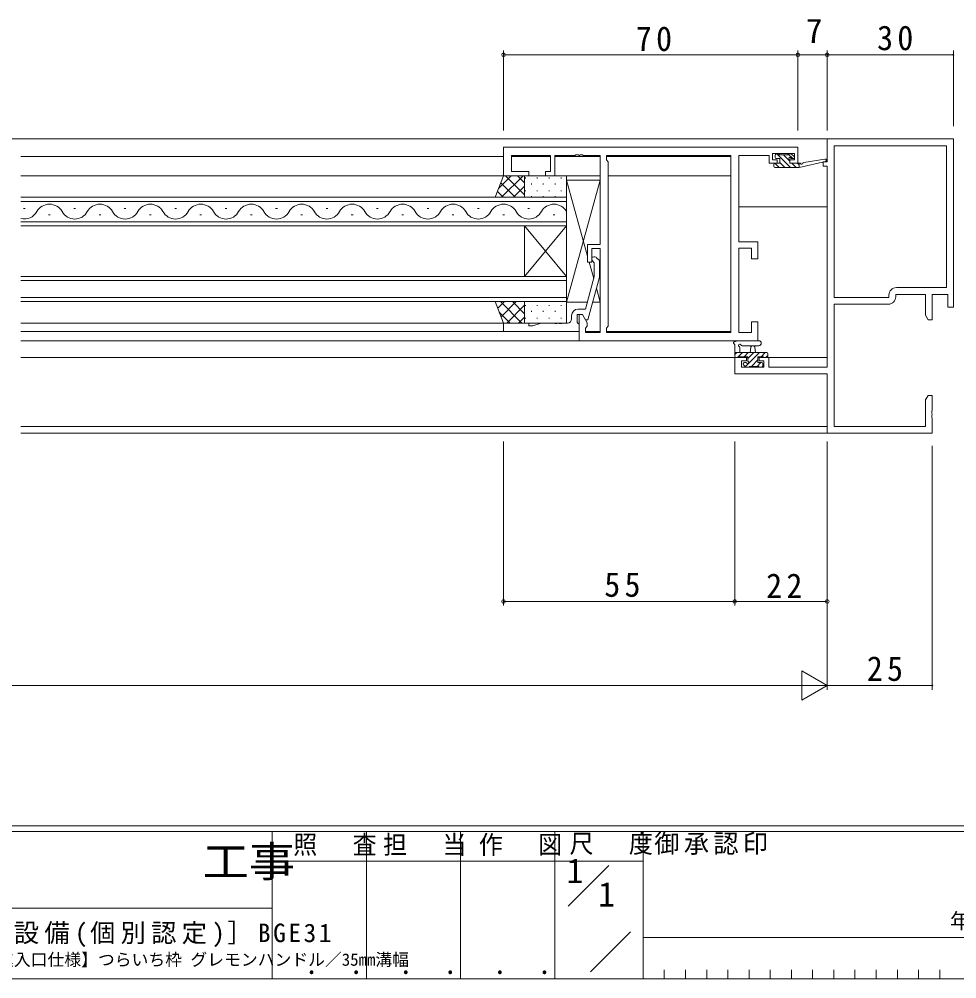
# Model space of a CAD drawing. Units: millimetres, scale not verified. Extents: x -594 to 199, y -420 to 144.
# Drawn here: x -136.2 to 86.8, y -420 to -191.8 of the extents above; entities that cross this region are included whole.
import ezdxf
from ezdxf.enums import TextEntityAlignment as Align

# ---------------------------------------------------------------- set-up
doc = ezdxf.new("R2010")
doc.units = ezdxf.units.MM
doc.header["$LTSCALE"] = 2
for name, color, linetype, lineweight in [('0-1_YKK_ZWAK', 7, 'Continuous', 9), ('0-3_YKK_11', 7, 'Continuous', 9), ('0-4_YKK_12', 2, 'Continuous', 9), ('0-5_YKK_13', 4, 'Continuous', 9), ('0-6_YKK_D', 6, 'Continuous', 9)]:
    doc.layers.add(name, color=color, linetype=linetype, lineweight=lineweight)
doc.layers.add('0-2_USER1', color=7, linetype='Continuous')
doc.styles.add('ＭＳ ゴシック', font='')
doc.styles.get('ＭＳ ゴシック').set_extended_font_data('MS Gothic')

msp = doc.modelspace()

# ---------------------------------------------------------------- linework, layer by layer
at = {"layer": '0-1_YKK_ZWAK'}
for p, q in [((178.8, -383.6), (-591.2, -383.6)), ((141, -385), (-591.2, -385)), ((-76, -385), (-76, -420)), ((-53.6, -385), (-53.6, -420)), ((-31.2, -385), (-31.2, -420)), ((-8.8, -385), (-8.8, -420)), ((12.2, -385), (12.2, -420)), ((-7.816, -391.999), (-76, -391.999)), ((-7.816, -391.999), (12.2, -391.999)), ((-5.63, -402.736), (4.064, -393.043)), ((-204.8, -403.199), (-76, -403.199)), ((-0.328, -418.345), (9.196, -408.821)), ((12.2, -410.2), (113, -410.2)), ((17.24, -417.9), (17.24, -420)), ((22.28, -417.9), (22.28, -420)), ((27.32, -417.9), (27.32, -420)), ((32.36, -417.9), (32.36, -420)), ((37.4, -417.9), (37.4, -420)), ((42.44, -417.9), (42.44, -420)), ((47.48, -417.9), (47.48, -420)), ((52.52, -417.9), (52.52, -420)), ((57.56, -417.9), (57.56, -420)), ((62.6, -417.9), (62.6, -420)), ((67.64, -417.9), (67.64, -420)), ((72.68, -417.9), (72.68, -420)), ((77.72, -417.9), (77.72, -420)), ((82.76, -417.9), (82.76, -420)), ((-591.2, -420), (141, -420))]:
    msp.add_line(p, q, dxfattribs=at)
at = {"layer": '0-3_YKK_11'}
for p, q in [((55.996, -225.749), (55.996, -220.249)), ((55.996, -220.249), (85.996, -220.249)), ((85.996, -220.249), (85.996, -260.249)), ((-21.004, -222.249), (-21.004, -229.049)), ((48.996, -222.249), (-21.004, -222.249)), ((48.996, -226.049), (48.996, -222.249)), ((84.366, -221.879), (57.626, -221.879)), ((57.626, -221.879), (57.626, -257.949)), ((57.626, -221.879), (57.626, -257.949)), ((84.366, -255.619), (84.366, -221.879)), ((-19.074, -224.179), (-9.804, -224.179)), ((-19.074, -228.049), (-19.074, -224.179)), ((-9.804, -224.179), (-9.804, -228.049)), ((-8.804, -224.179), (-3.963, -224.179)), ((-8.804, -229.049), (-8.804, -224.179)), ((-3.963, -224.179), (-3.779, -224.059)), ((-3.779, -224.059), (-3.229, -224.059)), ((-3.229, -224.059), (-3.046, -224.179)), ((-3.046, -224.179), (-2.963, -224.179)), ((-2.963, -224.179), (-2.779, -224.059)), ((-2.779, -224.059), (-2.229, -224.059)), ((-2.229, -224.059), (-2.046, -224.179)), ((-2.046, -224.179), (1.996, -224.179)), ((1.996, -224.179), (1.996, -245.349)), ((3.496, -224.179), (3.496, -225.249)), ((33.066, -224.179), (3.496, -224.179)), ((3.496, -225.249), (3.926, -225.679)), ((3.926, -225.679), (3.926, -264.819)), ((33.066, -266.319), (33.066, -224.179)), ((33.066, -266.319), (33.066, -224.179)), ((34.996, -224.179), (42.196, -224.179)), ((34.996, -244.749), (34.996, -224.179)), ((42.196, -224.179), (42.196, -224.979)), ((42.196, -224.979), (42.196, -226.049)), ((42.996, -223.749), (48.196, -223.749)), ((42.996, -225.249), (42.996, -223.749)), ((44.096, -225.249), (42.996, -225.249)), ((44.096, -226.049), (44.096, -225.249)), ((47.096, -225.249), (47.096, -226.049)), ((48.196, -225.249), (47.096, -225.249)), ((48.196, -223.749), (48.196, -225.249)), ((54.996, -225.749), (55.996, -225.749)), ((54.996, -226.749), (54.996, -225.749)), ((-15.004, -228.049), (-19.074, -228.049)), ((-15.004, -229.049), (-15.004, -228.049)), ((-11.004, -228.049), (-11.004, -229.049)), ((-9.804, -228.049), (-11.004, -228.049)), ((42.196, -226.049), (44.096, -226.049)), ((47.096, -226.049), (48.996, -226.049)), ((55.996, -226.749), (54.996, -226.749)), ((55.996, -274.519), (55.996, -226.749)), ((-21.004, -229.049), (-15.004, -229.049)), ((-11.004, -229.049), (-8.804, -229.049)), ((-1.004, -245.349), (-1.004, -249.549)), ((1.996, -245.349), (-1.004, -245.349)), ((-0.004, -246.349), (1.996, -246.349)), ((-0.004, -249.549), (-0.004, -246.349)), ((1.996, -246.349), (1.996, -266.319)), ((39.496, -244.749), (34.996, -244.749)), ((34.996, -246.249), (37.996, -246.249)), ((34.996, -266.319), (34.996, -246.249)), ((37.996, -246.249), (37.996, -248.749)), ((39.496, -248.749), (39.496, -244.749)), ((1.02, -248.425), (1.796, -249.201)), ((-1.004, -249.549), (-0.004, -249.549)), ((0.596, -249.698), (0.171, -249.274)), ((0.596, -252.988), (0.596, -249.698)), ((1.796, -249.201), (1.796, -253.146)), ((37.996, -248.749), (39.496, -248.749)), ((-1.484, -260.749), (0.596, -252.988)), ((1.796, -253.146), (-0.912, -263.249)), ((70.666, -257.949), (70.666, -257.419)), ((72.296, -257.249), (72.296, -257.779)), ((79.366, -257.249), (72.296, -257.249)), ((72.466, -255.619), (84.366, -255.619)), ((79.366, -262.158), (79.366, -257.249)), ((80.996, -257.249), (80.996, -263.249)), ((84.696, -257.249), (80.996, -257.249)), ((84.696, -260.249), (84.696, -257.249)), ((57.626, -257.949), (70.666, -257.949)), ((70.496, -259.579), (57.626, -259.579)), ((57.626, -259.579), (57.626, -288.619)), ((-4.804, -263.049), (-4.804, -262.249)), ((-3.504, -262.049), (-3.504, -263.849)), ((-2.204, -262.049), (-3.504, -262.049)), ((-3.304, -260.749), (-1.484, -260.749)), ((-3.004, -262.049), (-3.004, -268.249)), ((-2.204, -262.049), (-3.004, -262.049)), ((-1.512, -263.249), (-2.204, -262.049)), ((-1.074, -264.007), (-2.204, -262.049)), ((79.996, -263.249), (79.366, -262.158)), ((85.996, -260.249), (84.696, -260.249)), ((-21.004, -264.049), (-15.004, -264.049)), ((-21.004, -266.049), (-21.004, -264.049)), ((-15.004, -264.049), (-15.004, -264.749)), ((-14.004, -264.749), (-12.081, -264.049)), ((-12.081, -264.049), (-8.963, -264.049)), ((-8.963, -264.049), (-8.779, -264.169)), ((-8.779, -264.169), (-8.229, -264.169)), ((-8.229, -264.169), (-8.046, -264.049)), ((-8.046, -264.049), (-7.963, -264.049)), ((-7.963, -264.049), (-7.779, -264.169)), ((-7.779, -264.169), (-7.229, -264.169)), ((-7.229, -264.169), (-7.046, -264.049)), ((-7.046, -264.049), (-5.804, -264.049)), ((-3.504, -263.849), (-3.304, -264.049)), ((-3.304, -264.049), (-3.004, -264.349)), ((-3.004, -264.349), (-3.004, -266.049)), ((-0.912, -263.249), (-1.512, -263.249)), ((-1.074, -264.819), (-1.074, -264.007)), ((37.996, -263.749), (37.996, -266.319)), ((39.496, -263.749), (37.996, -263.749)), ((39.496, -268.249), (39.496, -263.749)), ((80.996, -263.249), (79.996, -263.249)), ((-3.004, -266.049), (-21.004, -266.049)), ((-15.004, -264.749), (-14.004, -264.749)), ((-1.504, -265.249), (-1.074, -264.819)), ((-1.504, -266.319), (-1.504, -265.249)), ((1.996, -266.319), (-1.504, -266.319)), ((3.926, -264.819), (3.496, -265.249)), ((3.496, -265.249), (3.496, -266.319)), ((3.496, -266.319), (33.066, -266.319)), ((37.996, -266.319), (34.996, -266.319)), ((-3.004, -268.249), (39.496, -268.249)), ((33.996, -272.249), (36.796, -272.249)), ((33.996, -276.149), (33.996, -272.249)), ((35.626, -273.049), (35.626, -274.519)), ((36.796, -273.049), (35.626, -273.049)), ((36.796, -272.249), (36.796, -273.049)), ((39.796, -272.249), (42.096, -272.249)), ((39.796, -273.049), (39.796, -272.249)), ((40.896, -273.049), (39.796, -273.049)), ((40.896, -274.519), (40.896, -273.049)), ((42.096, -272.249), (42.096, -274.519)), ((35.626, -274.519), (40.896, -274.519)), ((42.096, -274.519), (55.996, -274.519)), ((55.996, -276.149), (33.996, -276.149)), ((55.996, -290.249), (55.996, -276.149)), ((79.366, -282.341), (79.996, -281.249)), ((79.366, -288.619), (79.366, -282.341)), ((79.996, -281.249), (80.996, -281.249)), ((80.996, -281.249), (80.996, -284.791)), ((80.996, -284.791), (80.876, -284.974)), ((80.876, -284.974), (80.876, -285.524)), ((80.876, -285.524), (80.996, -285.708)), ((80.996, -285.791), (80.876, -285.974)), ((80.876, -285.974), (80.876, -286.524)), ((80.876, -286.524), (80.996, -286.708)), ((80.996, -285.708), (80.996, -285.791)), ((80.996, -286.708), (80.996, -290.249)), ((57.626, -288.619), (79.366, -288.619)), ((80.996, -290.249), (55.996, -290.249))]:
    msp.add_line(p, q, dxfattribs=at)
for centre, radius, start, end in [((0.596, -248.849), 0.6, 44.99998, 225), ((70.496, -257.779), 1.8, 270, 359.99998), ((72.466, -257.419), 1.8, 90, 179.99998), ((-3.304, -262.249), 1.5, 90, 179.99998), ((-5.804, -263.049), 1, 270, 359.99998)]:
    msp.add_arc(centre, radius, start, end, dxfattribs=at)
at = {"layer": '0-4_YKK_12'}
for p, q in [((-135.8, -220.249), (-138.8, -220.249)), ((56.296, -220.249), (-135.8, -220.249)), ((-21.004, -224.449), (-135.8, -224.449)), ((-9.806, -224.449), (-19.073, -224.449)), ((1.994, -224.449), (-8.803, -224.449)), ((33.066, -224.449), (3.497, -224.449)), ((33.066, -224.449), (33.066, -266.019)), ((55.496, -225.657), (55.496, -225.749)), ((1.996, -229.049), (-135.8, -229.049)), ((33.066, -229.049), (3.926, -229.049)), ((-6.004, -234.149), (-135.8, -234.149)), ((-6.004, -240.949), (-6.004, -234.149)), ((-135.8, -235.149), (-6.004, -235.149)), ((-134.804, -236.789), (-135.204, -236.789)), ((-122.804, -236.789), (-123.204, -236.789)), ((-110.804, -236.789), (-111.204, -236.789)), ((-98.804, -236.789), (-99.204, -236.789)), ((-86.804, -236.789), (-87.204, -236.789)), ((-74.804, -236.789), (-75.204, -236.789)), ((-62.804, -236.789), (-63.204, -236.789)), ((-50.804, -236.789), (-51.204, -236.789)), ((-38.804, -236.789), (-39.204, -236.789)), ((-26.804, -236.789), (-27.204, -236.789)), ((-14.804, -236.789), (-15.204, -236.789)), ((55.996, -236.449), (34.996, -236.449)), ((-128.804, -238.309), (-129.204, -238.309)), ((-116.804, -238.309), (-117.204, -238.309)), ((-104.804, -238.309), (-105.204, -238.309)), ((-92.804, -238.309), (-93.204, -238.309)), ((-80.804, -238.309), (-81.204, -238.309)), ((-68.804, -238.309), (-69.204, -238.309)), ((-56.804, -238.309), (-57.204, -238.309)), ((-44.804, -238.309), (-45.204, -238.309)), ((-32.804, -238.309), (-33.204, -238.309)), ((-20.804, -238.309), (-21.204, -238.309)), ((-8.804, -238.309), (-9.204, -238.309)), ((-6.004, -239.949), (-135.8, -239.949)), ((-135.8, -240.949), (-6.004, -240.949)), ((-6.004, -252.949), (-16.004, -240.949)), ((-6.004, -240.949), (-16.004, -252.949)), ((-16.004, -240.949), (-16.004, -252.949)), ((-6.004, -240.949), (-6.004, -252.949)), ((-6.004, -252.949), (-135.8, -252.949)), ((-6.004, -258.949), (-6.004, -252.949)), ((-135.8, -253.949), (-6.004, -253.949)), ((-6.004, -257.949), (-135.8, -257.949)), ((-135.8, -258.949), (-6.004, -258.949)), ((-21.004, -264.049), (-135.8, -264.049)), ((-3.004, -266.049), (-135.8, -266.049)), ((1.994, -266.049), (-1.503, -266.049)), ((33.066, -266.049), (3.497, -266.049)), ((33.066, -268.249), (-135.8, -268.249)), ((37.096, -272.249), (-135.8, -272.249)), ((55.996, -272.249), (39.496, -272.249)), ((55.996, -288.619), (-135.8, -288.619)), ((56.296, -290.249), (-135.8, -290.249))]:
    msp.add_line(p, q, dxfattribs=at)
for centre, start, end in [((-129.004, -239.226), 29.20253, 150.79745), ((-117.004, -239.226), 29.20253, 150.79745), ((-105.004, -239.226), 29.20253, 150.79745), ((-93.004, -239.226), 29.20253, 150.79745), ((-81.004, -239.226), 29.20253, 150.79745), ((-69.004, -239.226), 29.20253, 150.79745), ((-57.004, -239.226), 29.20253, 150.79745), ((-45.004, -239.226), 29.20253, 150.79745), ((-33.004, -239.226), 29.20253, 150.79745), ((-21.004, -239.226), 29.20253, 150.79745), ((-9.004, -239.226), 29.20253, 150.79745), ((-135.004, -235.873), 256.6105, 330.79745), ((-123.004, -235.873), 209.20253, 330.79745), ((-111.004, -235.873), 209.20253, 330.79745), ((-99.004, -235.873), 209.20253, 330.79745), ((-87.004, -235.873), 209.20253, 330.79745), ((-75.004, -235.873), 209.20253, 330.79745), ((-63.004, -235.873), 209.20253, 330.79745), ((-51.004, -235.873), 209.20253, 330.79745), ((-39.004, -235.873), 209.20253, 330.79745), ((-27.004, -235.873), 209.20253, 330.79745), ((-15.004, -235.873), 209.20253, 330.79745)]:
    msp.add_arc(centre, 3.437, start, end, dxfattribs=at)
at = {"layer": '0-5_YKK_13'}
for p, q in [((43.598, -224.649), (43.598, -224.149)), ((43.719, -224.89), (43.657, -224.828)), ((43.898, -223.849), (44.398, -223.849)), ((44.698, -224.949), (43.898, -224.949)), ((47.225, -227.049), (44.025, -223.849)), ((44.598, -224.049), (46.598, -224.049)), ((44.698, -226.049), (44.698, -224.949)), ((45.878, -227.049), (44.698, -225.869)), ((47.098, -225.575), (45.572, -224.049)), ((47.819, -224.949), (46.731, -223.861)), ((46.798, -223.849), (47.398, -223.849)), ((47.098, -225.41), (47.098, -226.049)), ((47.898, -224.949), (47.559, -224.949)), ((47.61, -223.937), (48.11, -224.437)), ((49.296, -227.049), (55.561, -225.642)), ((50.409, -225.869), (55.448, -225.053)), ((43.298, -226.749), (43.298, -226.349)), ((44.531, -227.049), (43.537, -226.055)), ((43.598, -226.049), (44.698, -226.049)), ((43.598, -227.049), (49.296, -227.049)), ((47.098, -226.049), (49.296, -226.049)), ((48.572, -227.049), (47.572, -226.049)), ((49.296, -226.426), (48.919, -226.049)), ((49.296, -226.049), (49.383, -226.035)), ((49.296, -227.049), (49.296, -226.049)), ((-23.004, -234.149), (-21.004, -229.049)), ((-19.182, -229.049), (-22.18, -232.048)), ((-16.354, -229.049), (-21.454, -234.149)), ((-21.004, -229.049), (-16.004, -229.049)), ((-16.004, -233.55), (-20.505, -229.049)), ((-16.004, -230.721), (-17.676, -229.049)), ((-16.004, -229.049), (-16.004, -234.149)), ((-6.004, -229.049), (-16.004, -229.049)), ((-16.004, -229.049), (-16.004, -234.149)), ((-15.794, -229.469), (-15.794, -229.669)), ((-12.964, -229.469), (-12.964, -229.669)), ((-10.134, -229.469), (-10.134, -229.669)), ((-7.304, -229.469), (-7.304, -229.669)), ((-6.004, -234.149), (-6.004, -229.049)), ((-6.004, -230.049), (-6.004, -259.049)), ((1.996, -230.049), (-6.004, -230.049)), ((1.996, -230.049), (-6.004, -259.049)), ((-1.004, -248.174), (-6.004, -230.049)), ((1.996, -245.049), (1.996, -230.049)), ((-21.062, -234.149), (-22.457, -232.754)), ((-18.233, -234.149), (-21.66, -230.722)), ((-16.004, -231.529), (-18.625, -234.149)), ((-15.794, -232.499), (-15.794, -232.699)), ((-14.379, -230.884), (-14.379, -231.084)), ((-12.964, -232.499), (-12.964, -232.699)), ((-11.549, -230.884), (-11.549, -231.084)), ((-10.134, -232.499), (-10.134, -232.699)), ((-8.719, -230.884), (-8.719, -231.084)), ((-7.304, -232.499), (-7.304, -232.699)), ((-16.004, -234.149), (-23.004, -234.149)), ((-16.004, -234.149), (-6.004, -234.149)), ((-14.379, -233.914), (-14.379, -234.114)), ((-11.549, -233.914), (-11.549, -234.114)), ((-8.719, -233.914), (-8.719, -234.114)), ((1.996, -259.049), (1.996, -246.649)), ((0.462, -253.488), (-0.625, -249.549)), ((1.996, -259.049), (1.092, -255.773)), ((-23.004, -258.949), (-21.004, -264.049)), ((-16.004, -258.949), (-23.004, -258.949)), ((-20.798, -258.949), (-22.383, -260.535)), ((-16.618, -264.049), (-21.718, -258.949)), ((-17.969, -258.949), (-21.586, -262.566)), ((-16.004, -259.813), (-20.241, -264.049)), ((-16.004, -261.834), (-18.889, -258.949)), ((-16.004, -259.006), (-16.061, -258.949)), ((-16.004, -264.049), (-16.004, -258.949)), ((-16.004, -258.949), (-6.004, -258.949)), ((-16.004, -264.049), (-16.004, -258.949)), ((-15.794, -259.769), (-15.794, -259.969)), ((-12.964, -259.769), (-12.964, -259.969)), ((-10.134, -259.769), (-10.134, -259.969)), ((-7.304, -259.769), (-7.304, -259.969)), ((-6.004, -258.949), (-6.004, -264.049)), ((-6.004, -259.049), (-1.029, -259.049)), ((0.214, -259.049), (1.996, -259.049)), ((-19.446, -264.049), (-22.01, -261.486)), ((-14.379, -261.184), (-14.379, -261.384)), ((-11.549, -261.184), (-11.549, -261.384)), ((-8.719, -261.184), (-8.719, -261.384)), ((-21.004, -264.049), (-16.004, -264.049)), ((-16.004, -262.641), (-17.412, -264.049)), ((-6.004, -264.049), (-16.004, -264.049)), ((-15.794, -262.799), (-15.794, -262.999)), ((-12.964, -262.799), (-12.964, -262.999)), ((-10.134, -262.799), (-10.134, -262.999)), ((-7.304, -262.799), (-7.304, -262.999)), ((33.996, -271.949), (33.996, -269.269)), ((39.724, -268.249), (34.561, -268.249)), ((33.996, -271.569), (34.515, -271.049)), ((33.996, -271.049), (41.596, -271.049)), ((34.662, -272.249), (35.862, -271.049)), ((35.196, -269.869), (35.196, -271.049)), ((39.724, -269.449), (35.763, -269.452)), ((36.209, -272.049), (37.209, -271.049)), ((36.537, -274.415), (39.903, -271.049)), ((37.096, -272.51), (38.556, -271.049)), ((37.696, -271.049), (37.798, -269.905)), ((38.896, -271.049), (38.794, -269.905)), ((40.25, -272.049), (41.25, -271.049)), ((41.896, -271.349), (41.896, -271.949)), ((34.896, -272.249), (34.296, -272.249)), ((37.096, -272.049), (35.096, -272.049)), ((36.296, -273.449), (36.635, -273.449)), ((37.096, -272.988), (37.096, -272.049)), ((37.95, -274.349), (39.496, -272.804)), ((39.297, -274.349), (40.197, -273.449)), ((39.496, -272.049), (39.496, -273.449)), ((40.796, -272.049), (39.496, -272.049)), ((39.496, -273.449), (40.396, -273.449)), ((40.696, -273.749), (40.696, -274.249)), ((41.596, -272.249), (40.996, -272.249)), ((41.397, -272.249), (41.896, -271.751)), ((36.583, -274.462), (36.083, -273.962)), ((37.396, -274.549), (36.796, -274.549)), ((39.696, -274.349), (37.596, -274.349)), ((40.396, -274.549), (39.896, -274.549)), ((40.449, -274.545), (40.691, -274.303))]:
    msp.add_line(p, q, dxfattribs=at)
for centre, radius, start, end in [((43.898, -224.149), 0.3, 90, 180), ((43.898, -224.649), 0.3, 180, 270), ((44.398, -224.049), 0.2, 0, 90), ((46.798, -224.049), 0.2, 90, 180), ((47.098, -224.949), 0.25, 33.05573, 236.94426), ((46.798, -225.41), 0.3, 0, 56.94426), ((47.559, -224.649), 0.3, 213.05573, 270), ((47.398, -224.149), 0.3, 45, 90), ((47.898, -224.649), 0.3, 270, 45), ((50.457, -226.165), 0.3, 99.19753, 159.19753), ((55.496, -225.349), 0.3, 282.65862, 99.19753), ((43.598, -226.349), 0.3, 90, 180), ((43.598, -226.749), 0.3, 180, 270), ((49.431, -226.331), 0.3, 39.19753, 99.19753), ((49.896, -225.952), 0.3, 219.19753, 339.19753), ((33.996, -268.749), 0.3, 79.47121, 239.99998), ((33.696, -269.269), 0.3, 0, 60), ((34.105, -268.159), 0.3, 259.47121, 319.47121), ((34.561, -268.549), 0.3, 90, 139.47121), ((35.196, -269.349), 0.3, 19.18974, 239.99998), ((35.762, -269.152), 0.3, 199.18974, 270.04022), ((39.723, -268.849), 0.6, 270.04022, 90.04022), ((34.896, -269.869), 0.3, 0, 60), ((38.296, -269.949), 0.5, 5.09206, 174.90793), ((41.596, -271.349), 0.3, 0, 90), ((34.296, -271.949), 0.3, 180, 270), ((34.896, -272.049), 0.2, 270, 0), ((36.296, -273.749), 0.3, 90, 225), ((36.635, -273.749), 0.3, 33.05573, 90), ((37.096, -273.449), 0.25, 213.05573, 56.94426), ((37.396, -272.988), 0.3, 180, 236.94426), ((40.396, -273.749), 0.3, 0, 90), ((40.996, -272.049), 0.2, 180, 270), ((41.596, -271.949), 0.3, 270, 0), ((36.796, -274.249), 0.3, 225, 270), ((37.396, -274.349), 0.2, 270, 0), ((39.896, -274.349), 0.2, 180, 270), ((40.396, -274.249), 0.3, 270, 0)]:
    msp.add_arc(centre, radius, start, end, dxfattribs=at)
at = {"layer": '0-6_YKK_D'}
for p, q in [((-21.004, -218.249), (-21.004, -199.249)), ((-21.004, -200.249), (48.996, -200.249)), ((48.996, -218.249), (48.996, -199.249)), ((48.996, -218.249), (48.996, -199.249)), ((48.996, -200.249), (55.996, -200.249)), ((55.996, -217.249), (55.996, -199.249)), ((55.996, -218.249), (55.996, -199.249)), ((85.996, -200.249), (55.996, -200.249)), ((85.996, -217.249), (85.996, -199.249)), ((-21.004, -292.249), (-21.004, -331.249)), ((33.996, -292.249), (33.996, -331.249)), ((33.996, -292.249), (33.996, -331.249)), ((55.996, -292.249), (55.996, -331.249)), ((55.996, -293.249), (55.996, -351.249)), ((55.996, -293.249), (55.996, -351.249)), ((80.996, -293.249), (80.996, -351.249)), ((-21.004, -330.249), (33.996, -330.249)), ((33.996, -330.249), (55.996, -330.249)), ((49.933, -346.749), (49.933, -353.749)), ((55.996, -350.249), (49.933, -346.749)), ((-327.002, -350.249), (48.996, -350.249)), ((55.996, -350.249), (43.871, -350.249)), ((55.996, -350.249), (49.933, -353.749)), ((55.996, -350.249), (80.996, -350.249))]:
    msp.add_line(p, q, dxfattribs=at)
for centre in [(-21.004, -200.249), (48.996, -200.249), (48.996, -200.249), (55.996, -200.249), (-21.004, -330.249), (33.996, -330.249), (33.996, -330.249), (55.996, -330.249)]:
    msp.add_circle(centre, 0.425, dxfattribs=at)
for centre, start, end in [((55.996, -200.249), 0, 180), ((55.996, -200.249), 180, 0), ((85.996, -200.249), 0, 180), ((85.996, -200.249), 180, 0), ((80.996, -350.249), 0, 180), ((80.996, -350.249), 180, 0)]:
    msp.add_arc(centre, 0.106, start, end, dxfattribs=at)

# ---------------------------------------------------------------- texts
at = {"layer": '0-1_YKK_ZWAK', "color": 3, "style": 'ＭＳ ゴシック', "width": 1.1}
msp.add_text('工事', height=7.331, dxfattribs=at).set_placement((-92.569, -397.956), align=Align.BOTTOM_LEFT)
at = {"layer": '0-1_YKK_ZWAK', "color": 4, "style": 'ＭＳ ゴシック'}
msp.add_text('年   月   日', height=3.666, dxfattribs=at).set_placement((85.176, -409.169), align=Align.BOTTOM_LEFT)
at = {"layer": '0-1_YKK_ZWAK', "char_height": 4.399, "attachment_point": 7, "style": 'ＭＳ ゴシック'}
for s, insert in [('\\T1.24;\\W0.95;照\\~\\~査', (-71.011, -390.78)), ('\\T1.24;\\W0.95;担\\~\\~当', (-49.645, -390.78)), ('\\T1.24;\\W0.95;作\\~\\~図', (-26.88, -390.762)), ('\\T1.24;\\W0.95;尺\\~\\~度', (-5.288, -390.537)), ('\\T1.17;御承認印', (14.867, -390.533)), ('\\T1.24;\\W0.95;\\~．\\~．', (-71.545, -418.946)), ('\\T1.24;\\W0.95;\\~．\\~．', (-49.145, -418.946)), ('\\T1.24;\\W0.95;\\~．\\~．', (-26.745, -418.946))]:
    msp.add_mtext(s, dxfattribs=dict(at, insert=insert))
at = {"layer": '0-2_USER1', "style": 'ＭＳ ゴシック'}
for p in [(-6, -398.999), (1.533, -404.599)]:
    msp.add_text('1', height=5.865, dxfattribs=at).set_placement(p, align=Align.BOTTOM_LEFT)
at = {"layer": '0-2_USER1', "color": 4, "style": 'ＭＳ ゴシック'}
msp.add_text('たてすべり出し窓【換気付非常用進入口仕様】つらいち枠 グレモンハンドル／35mm溝幅', height=2.933, dxfattribs=at).set_placement((-201.492, -417.775), align=Align.BOTTOM_LEFT)
at = {"layer": '0-2_USER1', "insert": (-188.303, -412.449), "char_height": 4.399, "attachment_point": 7, "style": 'ＭＳ ゴシック'}
msp.add_mtext('\\T1.21;［大臣認定防火設備(個別認定)］BGE31', dxfattribs=at)
at = {"layer": '0-6_YKK_D', "color": 7, "style": 'ＭＳ ゴシック'}
msp.add_text('7', height=5.865, dxfattribs=at).set_placement((50.896, -199.249), align=Align.BOTTOM_LEFT)
at = {"layer": '0-6_YKK_D', "color": 7, "char_height": 5.865, "attachment_point": 7, "style": 'ＭＳ ゴシック'}
for s, insert in [('\\T1.27;\\W0.95;70', (10.476, -199.449)), ('\\T1.27;\\W0.95;30', (67.865, -199.249)), ('\\T1.27;\\W0.95;55', (2.976, -329.249)), ('\\T1.27;\\W0.95;22', (41.476, -329.449)), ('\\T1.27;\\W0.95;25', (65.413, -349.249))]:
    msp.add_mtext(s, dxfattribs=dict(at, insert=insert))

doc.saveas('drawing.dxf')
